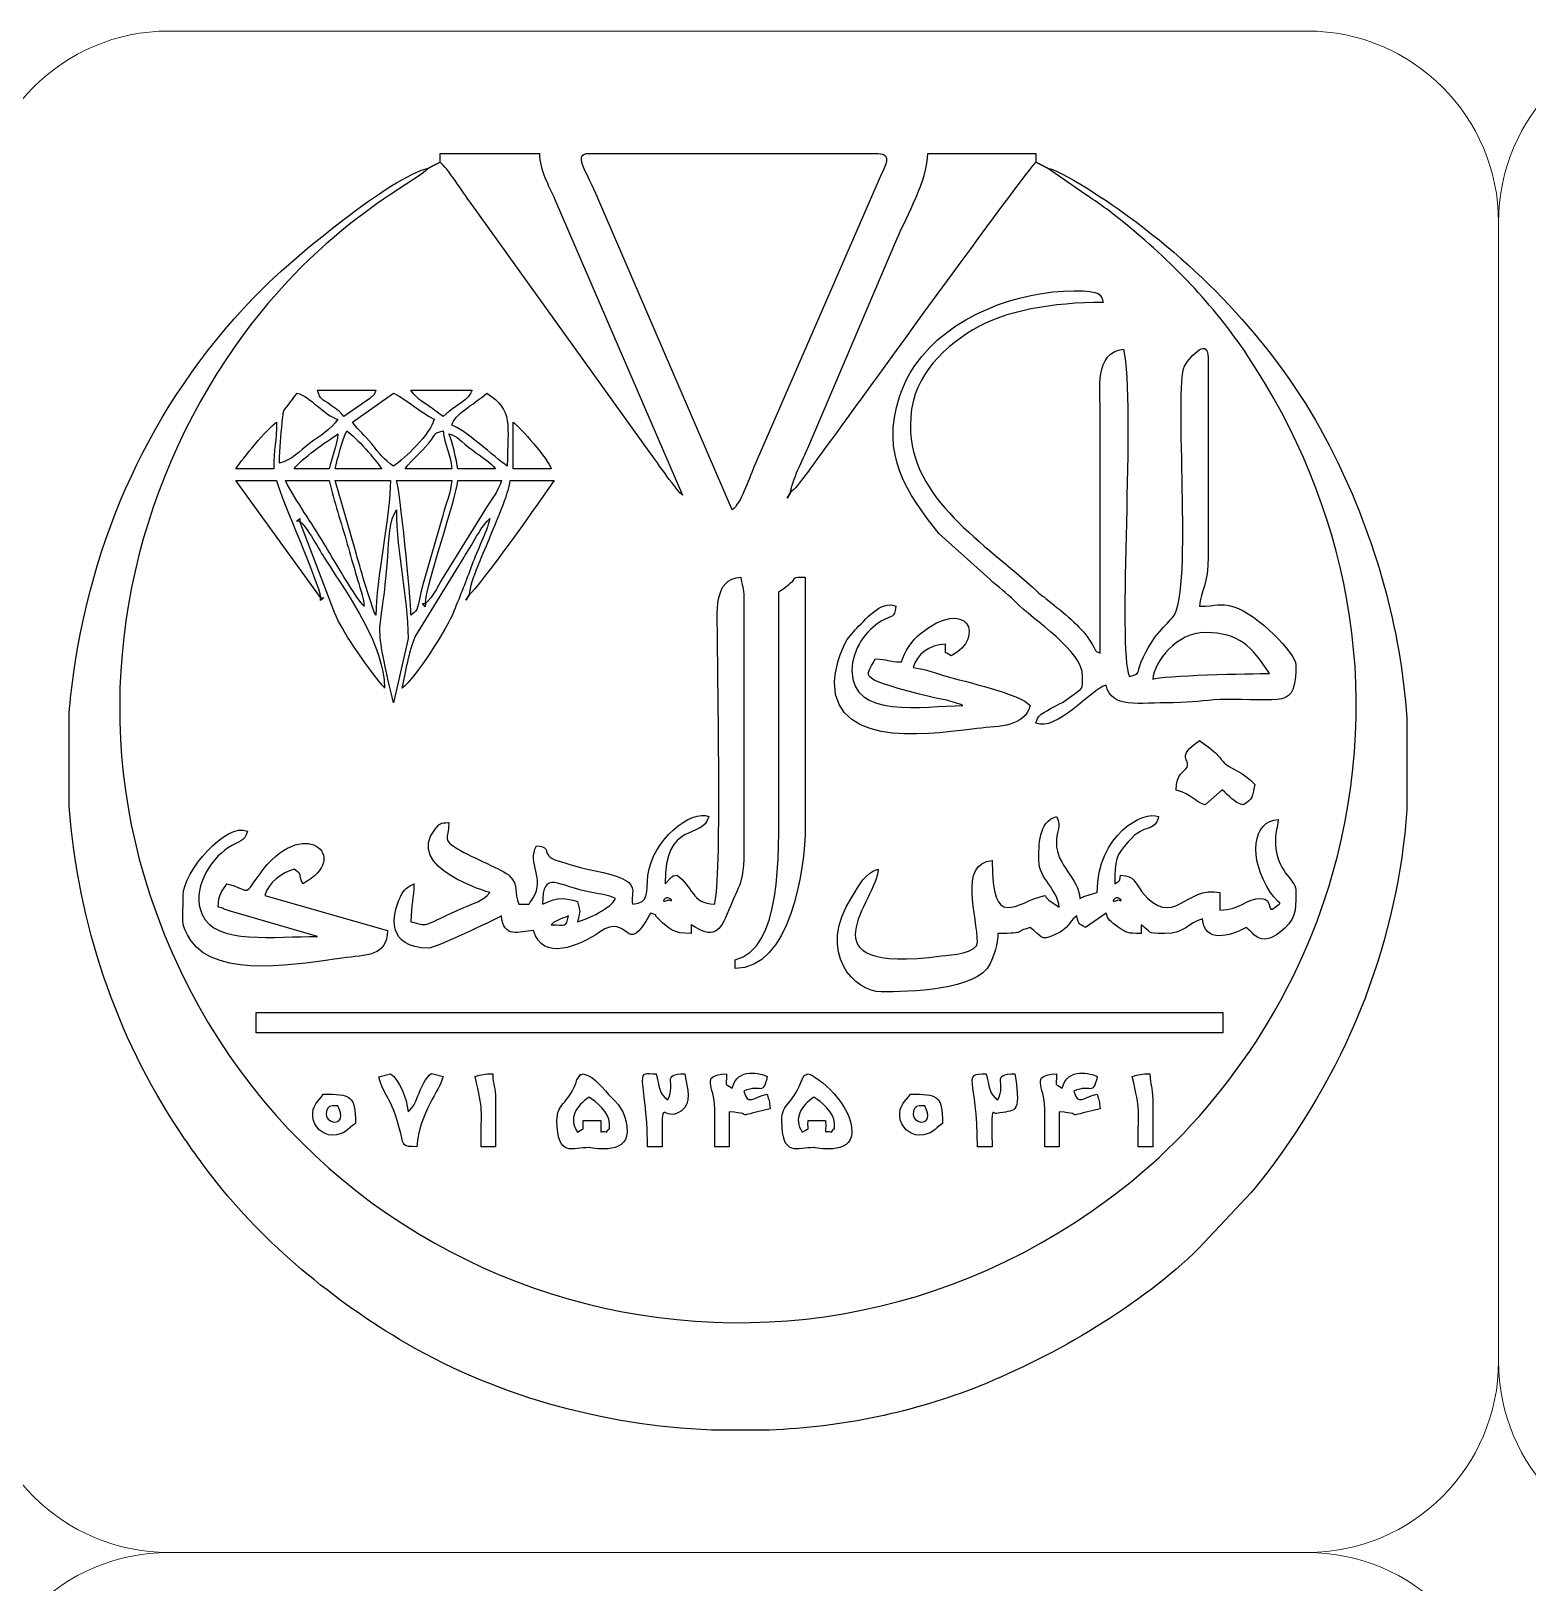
# Model space of a CAD drawing. Header units: millimetres. Extents: x -591 to 604, y 170 to 320.
# Drawn here: x -140.9 to -91.9, y 269.1 to 319.9 of the extents above; entities that cross this region are included whole.
import ezdxf

# ---------------------------------------------------------------- set-up
doc = ezdxf.new("R2010")
doc.units = ezdxf.units.MM
doc.header["$MEASUREMENT"] = 0
doc.layers.add('Layer 1', color=7, linetype='Continuous')

msp = doc.modelspace()

# ---------------------------------------------------------------- linework, layer by layer
at = {"layer": 'Layer 1', "color": 250, "lineweight": 18}
for points in [[(-136.3708, 319.8725), (-136.3708, 319.8725), (-99.0834, 319.8725), (-99.0834, 319.8725), (-95.6375, 319.8725), (-92.8271, 317.0621), (-92.8271, 313.6162), (-92.8271, 313.6162), (-92.8271, 276.3288), (-92.8271, 276.3288), (-92.8271, 272.8829), (-95.6375, 270.0725), (-99.0834, 270.0725), (-99.0834, 270.0725), (-136.3708, 270.0725), (-136.3708, 270.0725), (-139.8167, 270.0725), (-142.6271, 272.8829), (-142.6271, 276.3288), (-142.6271, 276.3288), (-142.6271, 313.6162), (-142.6271, 313.6162), (-142.6271, 317.0621), (-139.8167, 319.8725), (-136.3708, 319.8725)], [(-86.5708, 319.8725), (-86.5708, 319.8725), (-49.2834, 319.8725), (-49.2834, 319.8725), (-45.8375, 319.8725), (-43.0271, 317.0621), (-43.0271, 313.6162), (-43.0271, 313.6162), (-43.0271, 276.3288), (-43.0271, 276.3288), (-43.0271, 272.8829), (-45.8375, 270.0725), (-49.2834, 270.0725), (-49.2834, 270.0725), (-86.5708, 270.0725), (-86.5708, 270.0725), (-90.0167, 270.0725), (-92.8271, 272.8829), (-92.8271, 276.3288), (-92.8271, 276.3288), (-92.8271, 313.6162), (-92.8271, 313.6162), (-92.8271, 317.0621), (-90.0167, 319.8725), (-86.5708, 319.8725)], [(-136.3708, 270.0725), (-136.3708, 270.0725), (-99.0834, 270.0725), (-99.0834, 270.0725), (-95.6375, 270.0725), (-92.8271, 267.2621), (-92.8271, 263.8162), (-92.8271, 263.8162), (-92.8271, 226.5288), (-92.8271, 226.5288), (-92.8271, 223.0829), (-95.6375, 220.2725), (-99.0834, 220.2725), (-99.0834, 220.2725), (-136.3708, 220.2725), (-136.3708, 220.2725), (-139.8167, 220.2725), (-142.6271, 223.0829), (-142.6271, 226.5288), (-142.6271, 226.5288), (-142.6271, 263.8162), (-142.6271, 263.8162), (-142.6271, 267.2621), (-139.8167, 270.0725), (-136.3708, 270.0725)], [(-86.5708, 270.0725), (-86.5708, 270.0725), (-49.2834, 270.0725), (-49.2834, 270.0725), (-45.8375, 270.0725), (-43.0271, 267.2621), (-43.0271, 263.8162), (-43.0271, 263.8162), (-43.0271, 226.5288), (-43.0271, 226.5288), (-43.0271, 223.0829), (-45.8375, 220.2725), (-49.2834, 220.2725), (-49.2834, 220.2725), (-86.5708, 220.2725), (-86.5708, 220.2725), (-90.0167, 220.2725), (-92.8271, 223.0829), (-92.8271, 226.5288), (-92.8271, 226.5288), (-92.8271, 263.8162), (-92.8271, 263.8162), (-92.8271, 267.2621), (-90.0167, 270.0725), (-86.5708, 270.0725)]]:
    msp.add_open_spline(points, degree=3, knots=[0, 0, 0, 0, 0.125, 0.125, 0.125, 0.25, 0.25, 0.25, 0.375, 0.375, 0.375, 0.5, 0.5, 0.5, 0.625, 0.625, 0.625, 0.75, 0.75, 0.75, 0.875, 0.875, 0.875, 1, 1, 1, 1], dxfattribs=at)
at = {"layer": 'Layer 1', "color": 240}
for points, knots in [([(-127.6717, 315.4831), (-127.6717, 315.4831), (-127.8629, 315.3875), (-127.8629, 315.3875), (-127.8629, 315.3875), (-127.6717, 315.4831), (-127.6717, 315.4831)], [0, 0, 0, 0, 0.5, 0.5, 0.5, 1, 1, 1, 1]), ([(-127.4804, 315.5787), (-127.4804, 315.5787), (-127.6717, 315.4831), (-127.6717, 315.4831), (-127.6717, 315.4831), (-127.4804, 315.5787), (-127.4804, 315.5787)], [0, 0, 0, 0, 0.5, 0.5, 0.5, 1, 1, 1, 1]), ([(-127.4804, 315.5787), (-127.2498, 315.4096), (-126.7298, 314.5777), (-126.4973, 314.267), (-126.4973, 314.267), (-120.5768, 306.0356), (-120.5768, 306.0356), (-120.4064, 305.7854), (-119.7075, 304.7977), (-119.5439, 304.678), (-119.5439, 304.678), (-123.7247, 314.3622), (-123.7247, 314.3622), (-123.9188, 314.8163), (-124.2294, 315.3037), (-124.2294, 315.8656), (-124.2294, 315.8656), (-127.4804, 315.8656), (-127.4804, 315.8656), (-127.4804, 315.8656), (-127.4804, 315.5787), (-127.4804, 315.5787)], [0, 0, 0, 0, 0.1428571, 0.1428571, 0.1428571, 0.2857143, 0.2857143, 0.2857143, 0.4285714, 0.4285714, 0.4285714, 0.5714286, 0.5714286, 0.5714286, 0.7142857, 0.7142857, 0.7142857, 0.8571429, 0.8571429, 0.8571429, 1, 1, 1, 1]), ([(-117.9184, 304.1999), (-117.6313, 304.4104), (-117.3843, 305.1724), (-117.2081, 305.5932), (-117.2081, 305.5932), (-113.0333, 315.1944), (-113.0333, 315.1944), (-112.9437, 315.3854), (-112.6409, 315.8656), (-113.1375, 315.8656), (-113.1375, 315.8656), (-122.6037, 315.8656), (-122.6037, 315.8656), (-123.1265, 315.8656), (-122.7204, 315.3359), (-122.3862, 314.5534), (-122.3862, 314.5534), (-117.9184, 304.1999), (-117.9184, 304.1999)], [0, 0, 0, 0, 0.1666667, 0.1666667, 0.1666667, 0.3333333, 0.3333333, 0.3333333, 0.5, 0.5, 0.5, 0.6666667, 0.6666667, 0.6666667, 0.8333333, 0.8333333, 0.8333333, 1, 1, 1, 1]), ([(-116.006, 304.7736), (-115.7844, 304.922), (-115.2098, 305.7717), (-114.995, 306.0575), (-114.2963, 306.9873), (-108.2695, 315.3622), (-107.9739, 315.5787), (-107.9739, 315.5787), (-107.9739, 315.8656), (-107.9739, 315.8656), (-107.9739, 315.8656), (-111.5119, 315.8656), (-111.5119, 315.8656), (-111.5119, 315.0549), (-112.2009, 313.802), (-112.531, 313.06), (-112.531, 313.06), (-115.4459, 306.2215), (-115.4459, 306.2215), (-115.5788, 305.8995), (-115.976, 305.1346), (-116.006, 304.7736)], [0, 0, 0, 0, 0.1428571, 0.1428571, 0.1428571, 0.2857143, 0.2857143, 0.2857143, 0.4285714, 0.4285714, 0.4285714, 0.5714286, 0.5714286, 0.5714286, 0.7142857, 0.7142857, 0.7142857, 0.8571429, 0.8571429, 0.8571429, 1, 1, 1, 1]), ([(-107.7826, 315.4831), (-107.7826, 315.4831), (-107.9739, 315.5787), (-107.9739, 315.5787), (-107.9739, 315.5787), (-107.7826, 315.4831), (-107.7826, 315.4831)], [0, 0, 0, 0, 0.5, 0.5, 0.5, 1, 1, 1, 1]), ([(-107.5914, 315.3875), (-107.5914, 315.3875), (-107.7826, 315.4831), (-107.7826, 315.4831), (-107.7826, 315.4831), (-107.5914, 315.3875), (-107.5914, 315.3875)], [0, 0, 0, 0, 0.5, 0.5, 0.5, 1, 1, 1, 1]), ([(-107.5914, 315.3875), (-107.5914, 315.3875), (-106.3483, 314.527), (-106.3483, 314.527), (-105.8948, 314.2247), (-105.5726, 313.9902), (-105.1355, 313.6364), (-103.5436, 312.3483), (-102.1657, 310.9385), (-101.0313, 309.2301), (-97.8321, 304.4115), (-96.5158, 298.4305), (-98.2599, 292.2866), (-99.4536, 288.0813), (-102.0396, 284.438), (-105.05, 282.0562), (-116.4312, 273.0512), (-133.0424, 278.2985), (-137.1731, 292.2121), (-138.944, 298.177), (-137.6536, 304.354), (-134.4992, 309.1151), (-131.615, 313.4681), (-128.1682, 314.9707), (-127.8629, 315.3875), (-129.1107, 315.0968), (-132.2737, 312.4586), (-133.2892, 311.4432), (-136.7412, 307.9916), (-138.7731, 303.7153), (-139.4759, 298.8881), (-139.5414, 298.4392), (-139.5904, 297.9872), (-139.6241, 297.5331), (-139.6241, 297.5331), (-139.6241, 294.4858), (-139.6241, 294.4858), (-139.3492, 290.6946), (-138.0712, 286.9401), (-136.029, 283.8897), (-135.6884, 283.381), (-135.4405, 283.0306), (-135.0763, 282.5477), (-133.4164, 280.3463), (-131.1688, 278.46), (-128.8139, 277.0489), (-125.7971, 275.2412), (-122.2101, 274.2299), (-118.5913, 274.0793), (-118.5913, 274.0793), (-116.6984, 274.0793), (-116.6984, 274.0793), (-114.3227, 274.1787), (-111.9737, 274.6554), (-109.8043, 275.5271), (-107.3533, 276.5121), (-104.5097, 278.181), (-102.6412, 280.0297), (-102.6412, 280.0297), (-100.9262, 281.8528), (-100.9262, 281.8528), (-100.7473, 282.0643), (-100.5729, 282.2916), (-100.419, 282.4928), (-97.6563, 286.1041), (-96.1255, 290.1925), (-95.8301, 294.3787), (-95.8301, 294.3787), (-95.8301, 297.3939), (-95.8301, 297.3939), (-96.0348, 300.3065), (-96.8311, 303.2224), (-98.2206, 306.0167), (-99.7373, 309.0669), (-102.0182, 311.6047), (-104.6818, 313.6118), (-105.2478, 314.0384), (-106.937, 315.2351), (-107.5914, 315.3875)], [0, 0, 0, 0, 0.0384615, 0.0384615, 0.0384615, 0.0769231, 0.0769231, 0.0769231, 0.1153846, 0.1153846, 0.1153846, 0.1538462, 0.1538462, 0.1538462, 0.1923077, 0.1923077, 0.1923077, 0.2307692, 0.2307692, 0.2307692, 0.2692308, 0.2692308, 0.2692308, 0.3076923, 0.3076923, 0.3076923, 0.3461538, 0.3461538, 0.3461538, 0.3846154, 0.3846154, 0.3846154, 0.4230769, 0.4230769, 0.4230769, 0.4615385, 0.4615385, 0.4615385, 0.5, 0.5, 0.5, 0.5384615, 0.5384615, 0.5384615, 0.5769231, 0.5769231, 0.5769231, 0.6153846, 0.6153846, 0.6153846, 0.6538462, 0.6538462, 0.6538462, 0.6923077, 0.6923077, 0.6923077, 0.7307692, 0.7307692, 0.7307692, 0.7692308, 0.7692308, 0.7692308, 0.8076923, 0.8076923, 0.8076923, 0.8461538, 0.8461538, 0.8461538, 0.8846154, 0.8846154, 0.8846154, 0.9230769, 0.9230769, 0.9230769, 0.9615385, 0.9615385, 0.9615385, 1, 1, 1, 1]), ([(-106.444, 298.7495), (-106.444, 298.286), (-106.459, 298.3803), (-106.7233, 298.1682), (-107.1597, 297.8179), (-107.266, 297.8425), (-107.6166, 297.6272), (-107.8299, 297.4963), (-107.9037, 297.4824), (-107.9739, 297.2195), (-107.3164, 296.9155), (-106.1483, 298.3373), (-105.6791, 298.4626), (-105.4972, 297.6823), (-104.6518, 297.8929), (-103.4795, 297.8886), (-102.8164, 297.8862), (-102.4869, 297.9716), (-101.9529, 297.9877), (-99.8672, 298.0501), (-99.4636, 297.6229), (-99.4636, 299.1319), (-99.4636, 299.489), (-100.7272, 300.8026), (-101.4961, 301.0268), (-101.9825, 301.1686), (-102.0479, 301.0443), (-102.6192, 301.0443), (-102.5758, 301.5662), (-102.3323, 301.7736), (-102.3323, 302.67), (-102.3323, 302.67), (-102.3323, 309.1721), (-102.3323, 309.1721), (-102.3323, 309.9439), (-103.0365, 309.0628), (-103.1136, 308.9017), (-103.4531, 308.1923), (-102.837, 301.5926), (-103.4589, 300.7368), (-103.6944, 300.4128), (-104.1279, 300.1596), (-104.5261, 299.222), (-104.698, 298.8171), (-104.5162, 298.8558), (-104.914, 298.7495), (-105.3256, 299.6073), (-104.6998, 307.7185), (-105.1053, 309.4589), (-106.0651, 309.3791), (-105.8706, 308.0296), (-105.8703, 307.5466), (-105.8703, 307.5466), (-105.8703, 299.5144), (-105.8703, 299.5144), (-106.0752, 299.5971), (-105.9582, 299.5253), (-106.2158, 299.9339), (-106.5065, 300.3949), (-107.1052, 300.8529), (-107.5254, 301.206), (-107.7189, 301.3687), (-107.7572, 301.3644), (-107.9508, 301.5456), (-109.6544, 303.1403), (-112.0856, 304.521), (-112.0856, 306.9728), (-112.0856, 308.4435), (-111.1574, 309.4092), (-110.0389, 310.0897), (-108.9992, 310.7222), (-107.4236, 310.989), (-105.7746, 310.989), (-105.8432, 311.2456), (-105.8245, 311.3715), (-106.7308, 311.3715), (-108.5289, 311.3715), (-110.8113, 310.5647), (-111.9349, 308.9259), (-112.1655, 308.5895), (-112.2964, 308.3163), (-112.437, 307.8981), (-113.0705, 306.0133), (-112.2116, 304.7585), (-111.145, 303.4192), (-111.145, 303.4192), (-109.4798, 301.929), (-109.4798, 301.929), (-109.1734, 301.6369), (-108.9707, 301.5192), (-108.6678, 301.2111), (-108.0292, 300.562), (-106.444, 299.5869), (-106.444, 298.7495)], [0, 0, 0, 0, 0.0322581, 0.0322581, 0.0322581, 0.0645161, 0.0645161, 0.0645161, 0.0967742, 0.0967742, 0.0967742, 0.1290323, 0.1290323, 0.1290323, 0.1612903, 0.1612903, 0.1612903, 0.1935484, 0.1935484, 0.1935484, 0.2258065, 0.2258065, 0.2258065, 0.2580645, 0.2580645, 0.2580645, 0.2903226, 0.2903226, 0.2903226, 0.3225806, 0.3225806, 0.3225806, 0.3548387, 0.3548387, 0.3548387, 0.3870968, 0.3870968, 0.3870968, 0.4193548, 0.4193548, 0.4193548, 0.4516129, 0.4516129, 0.4516129, 0.483871, 0.483871, 0.483871, 0.516129, 0.516129, 0.516129, 0.5483871, 0.5483871, 0.5483871, 0.5806452, 0.5806452, 0.5806452, 0.6129032, 0.6129032, 0.6129032, 0.6451613, 0.6451613, 0.6451613, 0.6774194, 0.6774194, 0.6774194, 0.7096774, 0.7096774, 0.7096774, 0.7419355, 0.7419355, 0.7419355, 0.7741935, 0.7741935, 0.7741935, 0.8064516, 0.8064516, 0.8064516, 0.8387097, 0.8387097, 0.8387097, 0.8709677, 0.8709677, 0.8709677, 0.9032258, 0.9032258, 0.9032258, 0.9354839, 0.9354839, 0.9354839, 0.9677419, 0.9677419, 0.9677419, 1, 1, 1, 1]), ([(-132.7395, 305.7298), (-132.3325, 305.8246), (-132.0958, 306.1187), (-131.7563, 306.3721), (-131.4167, 306.6254), (-131.0435, 306.8409), (-130.8271, 307.1641), (-131.2867, 307.2869), (-131.7063, 307.902), (-132.1657, 308.0246), (-132.6212, 307.3447), (-132.597, 307.6277), (-132.6476, 307.0723), (-132.6917, 306.5869), (-132.7395, 306.2771), (-132.7395, 305.7298)], [0, 0, 0, 0, 0.2, 0.2, 0.2, 0.4, 0.4, 0.4, 0.6, 0.6, 0.6, 0.8, 0.8, 0.8, 1, 1, 1, 1]), ([(-130.6358, 307.2597), (-130.6358, 307.2597), (-129.786, 307.8442), (-129.786, 307.8442), (-129.6427, 307.9789), (-129.6625, 307.9037), (-129.584, 308.1203), (-129.584, 308.1203), (-131.4964, 308.1203), (-131.4964, 308.1203), (-131.4116, 307.8024), (-131.3366, 307.8212), (-131.1017, 307.6546), (-130.9223, 307.5275), (-130.7596, 307.4285), (-130.6358, 307.2597)], [0, 0, 0, 0, 0.2, 0.2, 0.2, 0.4, 0.4, 0.4, 0.6, 0.6, 0.6, 0.8, 0.8, 0.8, 1, 1, 1, 1]), ([(-130.3489, 307.0685), (-130.1548, 306.7785), (-129.9525, 306.6596), (-129.72, 306.3588), (-129.4813, 306.0499), (-129.313, 305.8368), (-129.0103, 305.6342), (-128.6295, 305.8891), (-127.799, 306.6875), (-127.6717, 307.1641), (-128.1901, 307.4384), (-128.4919, 307.7505), (-129.0103, 308.0246), (-129.0103, 308.0246), (-130.3489, 307.0685), (-130.3489, 307.0685)], [0, 0, 0, 0, 0.2, 0.2, 0.2, 0.4, 0.4, 0.4, 0.6, 0.6, 0.6, 0.8, 0.8, 0.8, 1, 1, 1, 1]), ([(-127.3848, 307.2597), (-127.3848, 307.2597), (-127.2821, 307.3482), (-127.2821, 307.3482), (-127.2672, 307.3606), (-127.1986, 307.4186), (-127.178, 307.4355), (-126.9218, 307.6437), (-126.5473, 307.7922), (-126.4286, 308.1203), (-126.4286, 308.1203), (-128.4366, 308.1203), (-128.4366, 308.1203), (-128.2847, 307.8935), (-128.1822, 307.8195), (-127.9406, 307.6602), (-127.7092, 307.5077), (-127.5837, 307.3928), (-127.3848, 307.2597)], [0, 0, 0, 0, 0.1666667, 0.1666667, 0.1666667, 0.3333333, 0.3333333, 0.3333333, 0.5, 0.5, 0.5, 0.6666667, 0.6666667, 0.6666667, 0.8333333, 0.8333333, 0.8333333, 1, 1, 1, 1]), ([(-127.0979, 306.9728), (-126.7256, 306.8734), (-125.6832, 305.9035), (-125.2812, 305.6342), (-125.2812, 307.0135), (-125.0653, 307.432), (-125.9505, 308.0246), (-126.4429, 307.5967), (-127, 307.3394), (-127.0979, 306.9728)], [0, 0, 0, 0, 0.3333333, 0.3333333, 0.3333333, 0.6666667, 0.6666667, 0.6666667, 1, 1, 1, 1]), ([(-134.1737, 305.5386), (-134.1737, 305.5386), (-132.9307, 305.5386), (-132.9307, 305.5386), (-132.9307, 306.2073), (-132.8351, 306.4528), (-132.8351, 307.0685), (-133.1547, 306.8546), (-133.9434, 305.8827), (-134.1737, 305.5386)], [0, 0, 0, 0, 0.3333333, 0.3333333, 0.3333333, 0.6666667, 0.6666667, 0.6666667, 1, 1, 1, 1]), ([(-125.0899, 305.5386), (-125.0899, 305.5386), (-123.8469, 305.5386), (-123.8469, 305.5386), (-123.932, 305.8573), (-124.8681, 306.906), (-125.0899, 307.0685), (-125.0899, 307.0685), (-125.0899, 305.5386), (-125.0899, 305.5386)], [0, 0, 0, 0, 0.3333333, 0.3333333, 0.3333333, 0.6666667, 0.6666667, 0.6666667, 1, 1, 1, 1]), ([(-132.2614, 305.5386), (-132.2614, 305.5386), (-131.114, 305.5386), (-131.114, 305.5386), (-131.0298, 305.8995), (-130.8562, 306.3367), (-130.8271, 306.686), (-131.1859, 306.4458), (-132.0407, 305.8679), (-132.2614, 305.5386)], [0, 0, 0, 0, 0.3333333, 0.3333333, 0.3333333, 0.6666667, 0.6666667, 0.6666667, 1, 1, 1, 1]), ([(-130.9227, 305.5386), (-130.9227, 305.5386), (-129.3928, 305.5386), (-129.3928, 305.5386), (-129.6173, 305.8737), (-130.2044, 306.5568), (-130.5402, 306.7816), (-130.6685, 306.5145), (-130.847, 305.8634), (-130.9227, 305.5386)], [0, 0, 0, 0, 0.3333333, 0.3333333, 0.3333333, 0.6666667, 0.6666667, 0.6666667, 1, 1, 1, 1]), ([(-128.6278, 305.5386), (-128.6278, 305.5386), (-127.0979, 305.5386), (-127.0979, 305.5386), (-127.1393, 306.0354), (-127.347, 306.3277), (-127.3848, 306.7816), (-127.7148, 306.6935), (-127.5526, 306.7722), (-127.8494, 306.3857), (-128.095, 306.066), (-128.3993, 305.8798), (-128.6278, 305.5386)], [0, 0, 0, 0, 0.25, 0.25, 0.25, 0.5, 0.5, 0.5, 0.75, 0.75, 0.75, 1, 1, 1, 1]), ([(-126.9066, 305.5386), (-126.9066, 305.5386), (-125.6637, 305.5386), (-125.6637, 305.5386), (-125.8112, 305.7402), (-126.1666, 305.9614), (-126.4021, 306.1388), (-126.8479, 306.4747), (-126.8849, 306.6037), (-127.1935, 306.686), (-127.1033, 306.4979), (-126.9286, 305.8025), (-126.9066, 305.5386)], [0, 0, 0, 0, 0.25, 0.25, 0.25, 0.5, 0.5, 0.5, 0.75, 0.75, 0.75, 1, 1, 1, 1]), ([(-131.4008, 301.3313), (-131.4416, 301.8214), (-132.6909, 304.5372), (-132.8351, 305.156), (-132.8351, 305.156), (-134.1737, 305.156), (-134.1737, 305.156), (-134.1737, 305.156), (-131.4008, 301.3313), (-131.4008, 301.3313)], [0, 0, 0, 0, 0.3333333, 0.3333333, 0.3333333, 0.6666667, 0.6666667, 0.6666667, 1, 1, 1, 1]), ([(-129.9665, 301.0443), (-129.9918, 301.348), (-130.1272, 301.713), (-130.2201, 302.0338), (-130.3284, 302.4078), (-130.4316, 302.7603), (-130.5194, 303.0731), (-130.7175, 303.7783), (-130.9559, 304.4774), (-131.114, 305.156), (-131.114, 305.156), (-132.5482, 305.156), (-132.5482, 305.156), (-132.1618, 304.4256), (-131.7065, 303.8096), (-131.2743, 303.0833), (-131.069, 302.7382), (-130.1643, 301.1892), (-129.9665, 301.0443)], [0, 0, 0, 0, 0.1666667, 0.1666667, 0.1666667, 0.3333333, 0.3333333, 0.3333333, 0.5, 0.5, 0.5, 0.6666667, 0.6666667, 0.6666667, 0.8333333, 0.8333333, 0.8333333, 1, 1, 1, 1]), ([(-129.584, 300.7576), (-129.584, 301.8683), (-129.106, 304.0569), (-129.106, 305.156), (-129.106, 305.156), (-130.9227, 305.156), (-130.9227, 305.156), (-130.9227, 305.156), (-130.2741, 302.9361), (-130.2741, 302.9361), (-130.159, 302.5262), (-130.0705, 302.2169), (-129.9553, 301.8206), (-129.9553, 301.8206), (-129.6538, 300.8789), (-129.6538, 300.8789), (-129.6456, 300.8624), (-129.626, 300.831), (-129.6192, 300.818), (-129.6123, 300.8049), (-129.5974, 300.7766), (-129.584, 300.7576)], [0, 0, 0, 0, 0.1428571, 0.1428571, 0.1428571, 0.2857143, 0.2857143, 0.2857143, 0.4285714, 0.4285714, 0.4285714, 0.5714286, 0.5714286, 0.5714286, 0.7142857, 0.7142857, 0.7142857, 0.8571429, 0.8571429, 0.8571429, 1, 1, 1, 1]), ([(-128.4366, 300.7576), (-128.1383, 300.976), (-128.2853, 300.8874), (-128.0334, 301.7886), (-128.0334, 301.7886), (-127.3961, 304.0198), (-127.3961, 304.0198), (-127.3015, 304.3439), (-127.1252, 304.829), (-127.0979, 305.156), (-127.0979, 305.156), (-128.9147, 305.156), (-128.9147, 305.156), (-128.7966, 304.91), (-128.4366, 301.313), (-128.4366, 300.7576)], [0, 0, 0, 0, 0.2, 0.2, 0.2, 0.4, 0.4, 0.4, 0.6, 0.6, 0.6, 0.8, 0.8, 0.8, 1, 1, 1, 1]), ([(-127.9585, 301.1399), (-127.7241, 301.3117), (-127.4915, 301.8235), (-127.3077, 302.1148), (-127.3077, 302.1148), (-126.0647, 304.1228), (-126.0647, 304.1228), (-125.881, 304.4145), (-125.5601, 304.8278), (-125.4724, 305.156), (-125.4724, 305.156), (-126.9066, 305.156), (-126.9066, 305.156), (-126.9592, 304.524), (-127.9447, 301.7594), (-127.9585, 301.1399)], [0, 0, 0, 0, 0.2, 0.2, 0.2, 0.4, 0.4, 0.4, 0.6, 0.6, 0.6, 0.8, 0.8, 0.8, 1, 1, 1, 1]), ([(-126.5242, 301.4269), (-126.2545, 301.6074), (-124.0776, 304.6687), (-123.7511, 305.156), (-123.7511, 305.156), (-125.1855, 305.156), (-125.1855, 305.156), (-125.218, 304.7663), (-125.6975, 303.685), (-125.8411, 303.3256), (-126.0223, 302.8723), (-126.4856, 301.8902), (-126.5242, 301.4269)], [0, 0, 0, 0, 0.25, 0.25, 0.25, 0.5, 0.5, 0.5, 0.75, 0.75, 0.75, 1, 1, 1, 1]), ([(-116.006, 304.7736), (-116.006, 304.7736), (-116.116, 304.5872), (-116.116, 304.5872), (-116.116, 304.5872), (-116.006, 304.7736), (-116.006, 304.7736)], [0, 0, 0, 0, 0.5, 0.5, 0.5, 1, 1, 1, 1]), ([(-132.0701, 303.8174), (-132.0701, 303.8174), (-132.0701, 303.913), (-132.0701, 303.913), (-132.0701, 303.913), (-132.1817, 303.8333), (-132.1817, 303.8333), (-132.1817, 303.8333), (-132.0701, 303.8174), (-132.0701, 303.8174)], [0, 0, 0, 0, 0.3333333, 0.3333333, 0.3333333, 0.6666667, 0.6666667, 0.6666667, 1, 1, 1, 1]), ([(-132.0701, 303.8174), (-132.0701, 303.8174), (-130.9376, 300.8383), (-130.9376, 300.8383), (-130.6966, 300.2315), (-129.9944, 299.2434), (-129.5585, 298.6793), (-129.4646, 298.5581), (-129.3818, 298.4644), (-129.2972, 298.367), (-129.3289, 299.7936), (-130.4262, 301.3132), (-131.2283, 302.5556), (-131.428, 302.8649), (-131.8408, 303.6493), (-132.0701, 303.8174)], [0, 0, 0, 0, 0.2, 0.2, 0.2, 0.4, 0.4, 0.4, 0.6, 0.6, 0.6, 0.8, 0.8, 0.8, 1, 1, 1, 1]), ([(-129.0103, 297.8889), (-129.0103, 297.8889), (-128.5322, 299.9925), (-128.5322, 299.9925), (-128.5322, 301.4315), (-128.9147, 302.7305), (-128.9147, 304.1999), (-129.1396, 303.8761), (-129.1605, 303.2323), (-129.1982, 302.6666), (-129.3913, 299.7816), (-129.7384, 301.0142), (-129.0103, 297.8889)], [0, 0, 0, 0, 0.25, 0.25, 0.25, 0.5, 0.5, 0.5, 0.75, 0.75, 0.75, 1, 1, 1, 1]), ([(-128.7234, 298.367), (-128.292, 298.6832), (-127.251, 300.3167), (-127.0293, 300.8802), (-126.8177, 301.4177), (-126.6249, 301.8804), (-126.4397, 302.3942), (-126.2686, 302.8696), (-125.9616, 303.4549), (-125.8549, 303.913), (-126.0847, 303.7446), (-126.4965, 302.961), (-126.6967, 302.6513), (-126.6967, 302.6513), (-128.2955, 300.0426), (-128.2955, 300.0426), (-128.4927, 299.627), (-128.6118, 298.8466), (-128.7234, 298.367)], [0, 0, 0, 0, 0.1666667, 0.1666667, 0.1666667, 0.3333333, 0.3333333, 0.3333333, 0.5, 0.5, 0.5, 0.6666667, 0.6666667, 0.6666667, 0.8333333, 0.8333333, 0.8333333, 1, 1, 1, 1]), ([(-118.4921, 291.2911), (-119.2585, 291.3081), (-119.2033, 291.8912), (-119.7351, 292.2473), (-119.9092, 292.2007), (-119.832, 292.2274), (-119.9297, 292.1549), (-119.9297, 292.1549), (-120.1176, 291.9605), (-120.1176, 291.9605), (-120.1176, 294.0652), (-118.8905, 293.3842), (-118.6833, 294.1597), (-119.2468, 294.4202), (-120.5392, 293.3889), (-120.6781, 292.2339), (-120.7463, 291.6663), (-120.6158, 291.3371), (-121.1694, 291.2911), (-121.3322, 291.6852), (-120.6696, 292.061), (-122.4528, 292.3982), (-122.9238, 292.4871), (-123.0852, 292.5497), (-123.5114, 292.6783), (-123.5165, 292.6798), (-123.7185, 292.7421), (-123.7291, 292.7475), (-124.2224, 292.9959), (-123.7655, 293.1423), (-124.3248, 293.2035), (-124.6524, 292.6205), (-124.0178, 292.1368), (-124.4396, 291.5039), (-124.6204, 291.2326), (-124.4874, 291.3002), (-124.8986, 291.2911), (-125.0866, 291.6829), (-124.8787, 291.895), (-125.2086, 292.2241), (-125.395, 292.4101), (-126.4138, 292.8026), (-126.9083, 293.1086), (-127.433, 293.4335), (-127.2069, 293.3706), (-127.1935, 293.9685), (-127.5173, 293.9415), (-127.468, 293.9611), (-127.6438, 293.7493), (-128.6817, 292.4975), (-125.8817, 291.6757), (-125.8549, 291.6736), (-126.0641, 291.3879), (-126.351, 291.352), (-126.9041, 291.0971), (-128.1453, 290.5253), (-127.8495, 290.5806), (-128.4366, 290.7174), (-128.4366, 291.2979), (-128.3409, 291.4835), (-128.3409, 291.9605), (-128.5707, 291.8389), (-128.6496, 291.8046), (-128.7801, 291.5387), (-129.0751, 290.9373), (-129.2392, 289.8567), (-127.8629, 289.8567), (-127.6252, 289.8567), (-125.7749, 290.7485), (-125.4724, 290.9085), (-125.4106, 290.1655), (-124.8974, 290.3908), (-124.4206, 290.4304), (-124.1449, 289.398), (-122.9064, 289.9298), (-122.2604, 290.379), (-121.2476, 291.0832), (-121.4272, 289.4329), (-120.5957, 291.0041), (-120.2272, 290.8708), (-120.5737, 291.022), (-120.3223, 290.7994), (-119.9513, 290.4709), (-119.8679, 290.3348), (-119.257, 290.3348), (-119.257, 290.3348), (-119.257, 290.6216), (-119.257, 290.6216), (-118.5367, 290.1391), (-118.3286, 290.3447), (-118.0264, 291.1121), (-117.7653, 291.7752), (-117.5359, 291.9724), (-117.5359, 292.9166), (-117.5359, 292.9166), (-117.5359, 301.3313), (-117.5359, 301.3313), (-117.5359, 301.661), (-117.6066, 301.7015), (-117.6315, 302.0006), (-118.5597, 301.9234), (-118.3966, 300.8883), (-118.3965, 299.8969), (-118.3963, 298.0505), (-118.2571, 292.2997), (-118.4921, 291.2911)], [0, 0, 0, 0, 0.0285714, 0.0285714, 0.0285714, 0.0571429, 0.0571429, 0.0571429, 0.0857143, 0.0857143, 0.0857143, 0.1142857, 0.1142857, 0.1142857, 0.1428571, 0.1428571, 0.1428571, 0.1714286, 0.1714286, 0.1714286, 0.2, 0.2, 0.2, 0.2285714, 0.2285714, 0.2285714, 0.2571429, 0.2571429, 0.2571429, 0.2857143, 0.2857143, 0.2857143, 0.3142857, 0.3142857, 0.3142857, 0.3428571, 0.3428571, 0.3428571, 0.3714286, 0.3714286, 0.3714286, 0.4, 0.4, 0.4, 0.4285714, 0.4285714, 0.4285714, 0.4571429, 0.4571429, 0.4571429, 0.4857143, 0.4857143, 0.4857143, 0.5142857, 0.5142857, 0.5142857, 0.5428571, 0.5428571, 0.5428571, 0.5714286, 0.5714286, 0.5714286, 0.6, 0.6, 0.6, 0.6285714, 0.6285714, 0.6285714, 0.6571429, 0.6571429, 0.6571429, 0.6857143, 0.6857143, 0.6857143, 0.7142857, 0.7142857, 0.7142857, 0.7428571, 0.7428571, 0.7428571, 0.7714286, 0.7714286, 0.7714286, 0.8, 0.8, 0.8, 0.8285714, 0.8285714, 0.8285714, 0.8571429, 0.8571429, 0.8571429, 0.8857143, 0.8857143, 0.8857143, 0.9142857, 0.9142857, 0.9142857, 0.9428571, 0.9428571, 0.9428571, 0.9714286, 0.9714286, 0.9714286, 1, 1, 1, 1]), ([(-116.3885, 301.5225), (-116.3885, 299.2913), (-116.3885, 297.0602), (-116.3885, 294.8291), (-116.3885, 292.8472), (-116.3033, 289.8283), (-117.8227, 289.4742), (-117.8227, 289.4742), (-117.8227, 289.1873), (-117.8227, 289.1873), (-116.0472, 289.1873), (-115.5279, 292.3273), (-115.5279, 293.8728), (-115.5279, 293.8728), (-115.5279, 302.0006), (-115.5279, 302.0006), (-115.9894, 301.9903), (-115.7704, 301.9958), (-116.0064, 301.8096), (-116.0082, 301.8082), (-116.086, 301.7342), (-116.1604, 301.677), (-116.2656, 301.5959), (-116.3054, 301.578), (-116.3885, 301.5225)], [0, 0, 0, 0, 0.125, 0.125, 0.125, 0.25, 0.25, 0.25, 0.375, 0.375, 0.375, 0.5, 0.5, 0.5, 0.625, 0.625, 0.625, 0.75, 0.75, 0.75, 0.875, 0.875, 0.875, 1, 1, 1, 1]), ([(-131.4008, 301.3313), (-131.4008, 301.3313), (-131.4008, 301.2357), (-131.4008, 301.2357), (-131.4008, 301.2357), (-131.2892, 301.3154), (-131.2892, 301.3154), (-131.2892, 301.3154), (-131.4008, 301.3313), (-131.4008, 301.3313)], [0, 0, 0, 0, 0.3333333, 0.3333333, 0.3333333, 0.6666667, 0.6666667, 0.6666667, 1, 1, 1, 1]), ([(-126.5242, 301.4269), (-126.5242, 301.4269), (-126.6342, 301.2403), (-126.6342, 301.2403), (-126.6342, 301.2403), (-126.5242, 301.4269), (-126.5242, 301.4269)], [0, 0, 0, 0, 0.5, 0.5, 0.5, 1, 1, 1, 1]), ([(-114.5718, 298.5582), (-114.5718, 296.2664), (-111.0503, 296.92), (-109.9032, 297.0452), (-109.1419, 297.1285), (-108.3526, 297.0916), (-108.1651, 297.7932), (-108.4386, 298.1665), (-110.3562, 298.5844), (-110.9264, 298.7612), (-111.1789, 298.8396), (-111.701, 299.0123), (-111.99, 299.0363), (-111.8769, 299.46), (-111.4805, 299.7892), (-110.9382, 299.8013), (-110.9011, 299.3572), (-111.0406, 299.6341), (-110.7468, 299.4187), (-109.6048, 300.0232), (-110.2172, 301.3947), (-111.7617, 300.1468), (-111.9945, 299.959), (-112.2994, 299.5412), (-112.3723, 299.2275), (-112.853, 299.2275), (-112.8005, 299.3136), (-113.233, 299.3232), (-113.5768, 298.6736), (-113.8616, 298.701), (-111.3424, 298.0583), (-111.2053, 298.0234), (-111.0847, 298.0107), (-110.8632, 297.9638), (-110.8632, 297.9638), (-110.428, 297.8252), (-110.428, 297.8252), (-110.4139, 297.8191), (-110.3845, 297.806), (-110.3643, 297.7932), (-111.659, 297.7932), (-113.998, 297.3294), (-113.998, 298.9407), (-113.998, 299.6393), (-113.5271, 300.2754), (-113.0365, 300.561), (-112.6629, 300.7785), (-112.6102, 300.6188), (-112.5637, 301.0443), (-113.051, 301.2698), (-113.5833, 300.5689), (-113.895, 300.2721), (-113.895, 300.2721), (-114.1544, 299.9578), (-114.1544, 299.9578), (-114.3734, 299.6085), (-114.5718, 298.8962), (-114.5718, 298.5582)], [0, 0, 0, 0, 0.0526316, 0.0526316, 0.0526316, 0.1052632, 0.1052632, 0.1052632, 0.1578947, 0.1578947, 0.1578947, 0.2105263, 0.2105263, 0.2105263, 0.2631579, 0.2631579, 0.2631579, 0.3157895, 0.3157895, 0.3157895, 0.3684211, 0.3684211, 0.3684211, 0.4210526, 0.4210526, 0.4210526, 0.4736842, 0.4736842, 0.4736842, 0.5263158, 0.5263158, 0.5263158, 0.5789474, 0.5789474, 0.5789474, 0.6315789, 0.6315789, 0.6315789, 0.6842105, 0.6842105, 0.6842105, 0.7368421, 0.7368421, 0.7368421, 0.7894737, 0.7894737, 0.7894737, 0.8421053, 0.8421053, 0.8421053, 0.8947368, 0.8947368, 0.8947368, 0.9473684, 0.9473684, 0.9473684, 1, 1, 1, 1]), ([(-127.9585, 301.1399), (-127.9585, 301.1399), (-128.0541, 301.1399), (-128.0541, 301.1399), (-128.0541, 301.1399), (-127.9744, 301.0285), (-127.9744, 301.0285), (-127.9744, 301.0285), (-127.9585, 301.1399), (-127.9585, 301.1399)], [0, 0, 0, 0, 0.3333333, 0.3333333, 0.3333333, 0.6666667, 0.6666667, 0.6666667, 1, 1, 1, 1]), ([(-104.1491, 298.6538), (-104.0997, 299.2482), (-103.358, 300.1839), (-102.428, 300.1839), (-101.3179, 300.1839), (-100.9187, 299.7327), (-100.3243, 298.845), (-100.9117, 298.845), (-103.8761, 298.785), (-104.1491, 298.6538)], [0, 0, 0, 0, 0.3333333, 0.3333333, 0.3333333, 0.6666667, 0.6666667, 0.6666667, 1, 1, 1, 1]), ([(-103.3842, 295.0203), (-102.8308, 294.8913), (-102.8144, 294.6453), (-102.428, 294.5422), (-102.428, 294.5422), (-101.8721, 295.0389), (-101.8721, 295.0389), (-101.6447, 294.8381), (-101.4937, 294.6245), (-101.1849, 294.5422), (-100.8584, 294.7608), (-100.9045, 294.7736), (-100.8025, 295.2115), (-101.2258, 295.6577), (-101.534, 295.687), (-101.7598, 295.8797), (-102.0365, 296.1154), (-101.8739, 296.1467), (-102.6192, 296.6458), (-103.4126, 296.1145), (-102.9041, 296.0234), (-103.0267, 295.7833), (-103.1186, 295.6038), (-103.3713, 295.5937), (-103.3842, 295.0203)], [0, 0, 0, 0, 0.125, 0.125, 0.125, 0.25, 0.25, 0.25, 0.375, 0.375, 0.375, 0.5, 0.5, 0.5, 0.625, 0.625, 0.625, 0.75, 0.75, 0.75, 0.875, 0.875, 0.875, 1, 1, 1, 1]), ([(-135.895, 291.578), (-135.895, 290.7362), (-135.9986, 290.6412), (-135.6442, 290.1075), (-134.7815, 288.8086), (-131.9535, 289.3564), (-130.6901, 289.5285), (-129.8933, 289.637), (-129.2208, 289.571), (-129.2015, 290.4304), (-129.2015, 290.4304), (-133.2175, 291.578), (-133.2175, 291.578), (-133.1077, 291.9894), (-132.6711, 292.3291), (-132.2614, 292.4385), (-131.9455, 292.2071), (-132.1541, 292.3344), (-131.9745, 291.9605), (-130.3265, 292.8325), (-131.985, 294.2894), (-133.4092, 292.2476), (-133.9419, 291.4841), (-133.7001, 291.7833), (-134.4607, 291.9605), (-134.6351, 291.6998), (-134.7376, 291.6409), (-134.7476, 291.1955), (-134.3926, 291.1127), (-134.7175, 291.1742), (-134.3908, 291.074), (-134.3908, 291.074), (-131.4964, 290.2392), (-131.4964, 290.2392), (-132.8694, 290.2392), (-134.8475, 289.959), (-135.2773, 290.9551), (-135.6231, 291.7563), (-135.0471, 292.7319), (-134.4065, 293.1492), (-134.0529, 293.3795), (-133.8887, 293.3166), (-133.7912, 293.6816), (-134.4789, 293.9996), (-135.895, 292.3441), (-135.895, 291.578)], [0, 0, 0, 0, 0.0666667, 0.0666667, 0.0666667, 0.1333333, 0.1333333, 0.1333333, 0.2, 0.2, 0.2, 0.2666667, 0.2666667, 0.2666667, 0.3333333, 0.3333333, 0.3333333, 0.4, 0.4, 0.4, 0.4666667, 0.4666667, 0.4666667, 0.5333333, 0.5333333, 0.5333333, 0.6, 0.6, 0.6, 0.6666667, 0.6666667, 0.6666667, 0.7333333, 0.7333333, 0.7333333, 0.8, 0.8, 0.8, 0.8666667, 0.8666667, 0.8666667, 0.9333333, 0.9333333, 0.9333333, 1, 1, 1, 1]), ([(-105.9659, 291.6736), (-106.1976, 291.6195), (-106.3496, 291.5735), (-106.5396, 291.4822), (-106.554, 292.1271), (-107.3046, 292.5548), (-107.3046, 293.2991), (-107.3046, 293.7648), (-107.1137, 293.7618), (-107.3046, 294.1597), (-107.8972, 294.0014), (-107.8783, 293.1991), (-107.8783, 292.7254), (-107.8783, 292.1293), (-107.2573, 291.7779), (-107.2089, 291.1955), (-107.2089, 291.1955), (-107.5535, 291.4246), (-107.5535, 291.4246), (-107.6084, 291.4789), (-107.6672, 291.5591), (-107.6871, 291.578), (-108.6532, 291.3529), (-109.4082, 290.3775), (-109.4082, 292.7254), (-110.5212, 292.6328), (-109.8864, 290.8626), (-109.8864, 290.0479), (-109.8864, 289.6866), (-110.7552, 289.637), (-111.0618, 289.5979), (-115.797, 288.9935), (-113.1598, 291.4301), (-113.1375, 292.4385), (-113.5766, 292.3213), (-113.7527, 291.9122), (-113.9807, 291.5607), (-115.2195, 289.6518), (-113.8507, 288.4224), (-113.0418, 288.4224), (-112.1375, 288.4224), (-109.9006, 288.4567), (-109.4719, 289.3467), (-109.3531, 289.5933), (-109.2241, 290.0148), (-109.2169, 290.3348), (-108.2307, 290.3348), (-108.7156, 290.3978), (-108.1651, 290.5262), (-107.7857, 290.272), (-107.8484, 290.0626), (-107.3664, 290.2888), (-106.7881, 290.5606), (-106.9827, 290.6539), (-106.6352, 290.9085), (-106.546, 290.5745), (-106.5988, 290.6938), (-106.3483, 290.5262), (-106.3483, 290.5262), (-105.6791, 291.0041), (-105.6791, 291.0041), (-105.6242, 290.7989), (-105.5309, 290.7244), (-105.2785, 290.5441), (-105.0045, 290.3482), (-104.978, 290.3348), (-104.5316, 290.3348), (-104.5316, 290.3348), (-104.5316, 290.6216), (-104.5316, 290.6216), (-104.1471, 290.3641), (-104.4155, 290.3348), (-103.7666, 290.3348), (-103.0509, 290.3348), (-103.0267, 290.6786), (-102.5236, 290.8129), (-102.4571, 290.0141), (-101.6322, 290.2389), (-101.0893, 290.5262), (-100.8131, 290.3411), (-100.6209, 289.7879), (-99.8275, 290.5073), (-99.4156, 290.8806), (-99.4636, 291.2878), (-99.4636, 291.7692), (-99.4636, 292.1071), (-100.1331, 292.3414), (-100.1331, 293.3948), (-100.1331, 293.7244), (-100.0624, 293.7649), (-100.0375, 294.0641), (-100.8723, 294.0454), (-101.0456, 292.7916), (-100.3, 291.69), (-99.9491, 291.1714), (-99.8867, 291.4283), (-100.1377, 291.1982), (-100.4379, 290.9232), (-100.1769, 291.4822), (-100.6112, 291.4822), (-101.0894, 291.4822), (-101.2451, 291.1155), (-101.9499, 291.0999), (-101.9499, 291.0999), (-101.9499, 291.6736), (-101.9499, 291.6736), (-103.0623, 291.9327), (-103.4734, 290.4206), (-104.5034, 291.7017), (-104.7552, 292.0152), (-104.7233, 292.2076), (-105.2009, 292.2473), (-105.2678, 291.9677), (-105.1886, 292.1095), (-105.3922, 291.9605), (-105.3922, 292.7375), (-105.3459, 292.9033), (-104.9545, 293.3396), (-104.3782, 293.9826), (-104.106, 293.6046), (-103.9579, 294.1597), (-104.4344, 294.38), (-105.9659, 293.5768), (-105.9659, 291.6736)], [0, 0, 0, 0, 0.0243902, 0.0243902, 0.0243902, 0.0487805, 0.0487805, 0.0487805, 0.0731707, 0.0731707, 0.0731707, 0.097561, 0.097561, 0.097561, 0.1219512, 0.1219512, 0.1219512, 0.1463415, 0.1463415, 0.1463415, 0.1707317, 0.1707317, 0.1707317, 0.195122, 0.195122, 0.195122, 0.2195122, 0.2195122, 0.2195122, 0.2439024, 0.2439024, 0.2439024, 0.2682927, 0.2682927, 0.2682927, 0.2926829, 0.2926829, 0.2926829, 0.3170732, 0.3170732, 0.3170732, 0.3414634, 0.3414634, 0.3414634, 0.3658537, 0.3658537, 0.3658537, 0.3902439, 0.3902439, 0.3902439, 0.4146341, 0.4146341, 0.4146341, 0.4390244, 0.4390244, 0.4390244, 0.4634146, 0.4634146, 0.4634146, 0.4878049, 0.4878049, 0.4878049, 0.5121951, 0.5121951, 0.5121951, 0.5365854, 0.5365854, 0.5365854, 0.5609756, 0.5609756, 0.5609756, 0.5853659, 0.5853659, 0.5853659, 0.6097561, 0.6097561, 0.6097561, 0.6341463, 0.6341463, 0.6341463, 0.6585366, 0.6585366, 0.6585366, 0.6829268, 0.6829268, 0.6829268, 0.7073171, 0.7073171, 0.7073171, 0.7317073, 0.7317073, 0.7317073, 0.7560976, 0.7560976, 0.7560976, 0.7804878, 0.7804878, 0.7804878, 0.804878, 0.804878, 0.804878, 0.8292683, 0.8292683, 0.8292683, 0.8536585, 0.8536585, 0.8536585, 0.8780488, 0.8780488, 0.8780488, 0.902439, 0.902439, 0.902439, 0.9268293, 0.9268293, 0.9268293, 0.9512195, 0.9512195, 0.9512195, 0.9756098, 0.9756098, 0.9756098, 1, 1, 1, 1]), ([(-124.1337, 291.2911), (-124.1075, 292.4661), (-123.6528, 291.8815), (-122.5095, 291.6721), (-122.1993, 291.6153), (-121.9916, 291.6015), (-121.7431, 291.4822), (-121.8534, 291.1779), (-122.6782, 290.789), (-122.9863, 290.7174), (-122.8843, 291.1552), (-122.8843, 290.9487), (-122.9863, 291.3868), (-123.3729, 291.4893), (-123.5872, 291.5533), (-124.1337, 291.2911)], [0, 0, 0, 0, 0.2, 0.2, 0.2, 0.4, 0.4, 0.4, 0.6, 0.6, 0.6, 0.8, 0.8, 0.8, 1, 1, 1, 1]), ([(-120.1176, 291.4822), (-120.016, 291.5838), (-119.755, 291.3305), (-120.0111, 291.4326), (-120.0133, 291.4334), (-120.2778, 291.3221), (-120.1176, 291.4822)], [0, 0, 0, 0, 0.5, 0.5, 0.5, 1, 1, 1, 1]), ([(-105.3922, 291.4822), (-105.2906, 291.5838), (-105.0295, 291.3305), (-105.2856, 291.4326), (-105.2879, 291.4334), (-105.5524, 291.3221), (-105.3922, 291.4822)], [0, 0, 0, 0, 0.5, 0.5, 0.5, 1, 1, 1, 1]), ([(-123.8469, 290.6216), (-123.7227, 290.7296), (-123.8436, 290.6578), (-123.6149, 290.7722), (-123.492, 290.8335), (-123.3948, 290.8502), (-123.273, 290.9085), (-123.3779, 290.516), (-123.3444, 290.6216), (-123.8469, 290.6216)], [0, 0, 0, 0, 0.3333333, 0.3333333, 0.3333333, 0.6666667, 0.6666667, 0.6666667, 1, 1, 1, 1]), ([(-133.5044, 287.0838), (-133.5044, 287.0838), (-101.8543, 287.0838), (-101.8543, 287.0838), (-101.8543, 287.0838), (-101.8543, 287.753), (-101.8543, 287.753), (-101.8543, 287.753), (-133.5044, 287.753), (-133.5044, 287.753), (-133.5044, 287.753), (-133.5044, 287.0838), (-133.5044, 287.0838)], [0, 0, 0, 0, 0.25, 0.25, 0.25, 0.5, 0.5, 0.5, 0.75, 0.75, 0.75, 1, 1, 1, 1]), ([(-129.4848, 285.6378), (-129.3326, 284.9808), (-129.0886, 285.0978), (-128.7714, 283.7846), (-128.6703, 283.3661), (-128.7161, 283.365), (-128.2454, 283.3546), (-128.1529, 284.4663), (-127.4864, 285.2131), (-127.3848, 285.6495), (-127.3848, 285.6495), (-127.7636, 285.7567), (-127.7636, 285.7567), (-128.1725, 285.4482), (-128.182, 284.7586), (-128.5322, 284.502), (-128.5706, 284.9632), (-128.8184, 285.5343), (-129.106, 285.745), (-129.106, 285.745), (-129.4848, 285.6378), (-129.4848, 285.6378)], [0, 0, 0, 0, 0.1428571, 0.1428571, 0.1428571, 0.2857143, 0.2857143, 0.2857143, 0.4285714, 0.4285714, 0.4285714, 0.5714286, 0.5714286, 0.5714286, 0.7142857, 0.7142857, 0.7142857, 0.8571429, 0.8571429, 0.8571429, 1, 1, 1, 1]), ([(-126.3329, 285.6495), (-126.0588, 284.4726), (-126.1417, 284.6561), (-126.1417, 283.3546), (-126.1417, 283.3546), (-125.6637, 283.3546), (-125.6637, 283.3546), (-125.6637, 283.3546), (-125.6637, 284.8844), (-125.6637, 284.8844), (-125.6637, 285.3651), (-125.7495, 285.3126), (-125.7592, 285.745), (-126.0145, 285.7394), (-126.1415, 285.7237), (-126.3329, 285.6495)], [0, 0, 0, 0, 0.2, 0.2, 0.2, 0.4, 0.4, 0.4, 0.6, 0.6, 0.6, 0.8, 0.8, 0.8, 1, 1, 1, 1]), ([(-123.6557, 284.2152), (-123.6557, 282.9841), (-123.1402, 283.3271), (-122.6037, 283.3271), (-122.6032, 283.3271), (-121.3607, 283.0627), (-121.3607, 283.8326), (-121.3607, 284.3969), (-121.5617, 284.6639), (-121.8601, 284.9587), (-122.1458, 285.2406), (-122.383, 285.635), (-122.7951, 285.745), (-122.9734, 285.6256), (-122.7854, 285.8398), (-122.9526, 285.6161), (-123.0621, 285.4695), (-122.9797, 285.5986), (-123.0317, 285.4602), (-123.3142, 284.7059), (-123.6557, 284.7898), (-123.6557, 284.2152)], [0, 0, 0, 0, 0.1428571, 0.1428571, 0.1428571, 0.2857143, 0.2857143, 0.2857143, 0.4285714, 0.4285714, 0.4285714, 0.5714286, 0.5714286, 0.5714286, 0.7142857, 0.7142857, 0.7142857, 0.8571429, 0.8571429, 0.8571429, 1, 1, 1, 1]), ([(-120.6913, 283.3546), (-120.6913, 283.3546), (-120.2133, 283.3546), (-120.2133, 283.3546), (-120.2133, 285.2471), (-120.2314, 284.0649), (-119.5815, 284.533), (-119.2229, 284.7914), (-119.3895, 285.2305), (-119.4646, 285.7422), (-120.2725, 285.7267), (-119.7342, 285.4842), (-120.022, 284.8844), (-120.332, 285.1115), (-120.3052, 285.3187), (-120.4045, 285.745), (-120.7807, 285.7366), (-120.8291, 285.8362), (-120.858, 285.4851), (-120.8589, 285.4741), (-120.7966, 284.9633), (-120.779, 284.7984), (-120.7259, 284.301), (-120.6913, 283.9778), (-120.6913, 283.3546)], [0, 0, 0, 0, 0.125, 0.125, 0.125, 0.25, 0.25, 0.25, 0.375, 0.375, 0.375, 0.5, 0.5, 0.5, 0.625, 0.625, 0.625, 0.75, 0.75, 0.75, 0.875, 0.875, 0.875, 1, 1, 1, 1]), ([(-118.4921, 284.5976), (-118.4921, 284.5976), (-118.4921, 283.3546), (-118.4921, 283.3546), (-118.4921, 283.3546), (-118.014, 283.3546), (-118.014, 283.3546), (-118.014, 283.3546), (-118.014, 284.502), (-118.014, 284.502), (-117.0327, 284.4203), (-118.0573, 284.2755), (-116.6753, 284.5976), (-116.6968, 284.8557), (-116.7201, 284.8576), (-116.771, 285.0757), (-117.2681, 284.9598), (-117.4069, 284.6882), (-117.5359, 285.1713), (-116.9618, 285.4467), (-116.9319, 284.9584), (-116.771, 285.6495), (-116.9613, 285.7564), (-117.7533, 285.9755), (-117.9184, 285.2669), (-118.1962, 285.4705), (-118.0986, 285.2536), (-118.1096, 285.745), (-118.996, 285.6713), (-118.4921, 285.3851), (-118.4921, 284.5976)], [0, 0, 0, 0, 0.1, 0.1, 0.1, 0.2, 0.2, 0.2, 0.3, 0.3, 0.3, 0.4, 0.4, 0.4, 0.5, 0.5, 0.5, 0.6, 0.6, 0.6, 0.7, 0.7, 0.7, 0.8, 0.8, 0.8, 0.9, 0.9, 0.9, 1, 1, 1, 1]), ([(-116.2929, 284.2152), (-116.2929, 282.9841), (-115.7775, 283.3271), (-115.241, 283.3271), (-115.2405, 283.3271), (-113.998, 283.0627), (-113.998, 283.8326), (-113.998, 284.7432), (-115.0958, 285.6553), (-115.4323, 285.745), (-115.5153, 285.6896), (-115.5515, 285.7733), (-115.6688, 285.4602), (-115.9514, 284.7059), (-116.2929, 284.7898), (-116.2929, 284.2152)], [0, 0, 0, 0, 0.2, 0.2, 0.2, 0.4, 0.4, 0.4, 0.6, 0.6, 0.6, 0.8, 0.8, 0.8, 1, 1, 1, 1]), ([(-109.8864, 283.3546), (-109.8864, 283.3546), (-109.4082, 283.3546), (-109.4082, 283.3546), (-109.4082, 283.5793), (-109.4216, 283.8233), (-109.4189, 284.0422), (-109.4109, 284.7126), (-109.3713, 284.4085), (-109.2627, 284.4372), (-108.6785, 284.5912), (-108.4472, 284.2959), (-108.6596, 285.7422), (-109.4674, 285.7267), (-108.9291, 285.4842), (-109.2169, 284.8844), (-109.527, 285.1115), (-109.5001, 285.3187), (-109.5994, 285.745), (-110.4263, 285.7266), (-109.8864, 285.6555), (-109.8864, 283.3546)], [0, 0, 0, 0, 0.1428571, 0.1428571, 0.1428571, 0.2857143, 0.2857143, 0.2857143, 0.4285714, 0.4285714, 0.4285714, 0.5714286, 0.5714286, 0.5714286, 0.7142857, 0.7142857, 0.7142857, 0.8571429, 0.8571429, 0.8571429, 1, 1, 1, 1]), ([(-107.6871, 284.5976), (-107.6871, 284.5976), (-107.6871, 283.3546), (-107.6871, 283.3546), (-107.6871, 283.3546), (-107.2089, 283.3546), (-107.2089, 283.3546), (-107.2089, 283.3546), (-107.2089, 284.502), (-107.2089, 284.502), (-106.2276, 284.4203), (-107.2523, 284.2755), (-105.8703, 284.5976), (-105.8917, 284.8557), (-105.9151, 284.8576), (-105.9659, 285.0757), (-106.4629, 284.9598), (-106.6019, 284.6882), (-106.7308, 285.1713), (-106.1569, 285.4467), (-106.1268, 284.9584), (-105.9659, 285.6495), (-106.1564, 285.7564), (-106.9483, 285.9755), (-107.1133, 285.2669), (-107.3911, 285.4705), (-107.2936, 285.2536), (-107.3046, 285.745), (-108.1909, 285.6713), (-107.6871, 285.3851), (-107.6871, 284.5976)], [0, 0, 0, 0, 0.1, 0.1, 0.1, 0.2, 0.2, 0.2, 0.3, 0.3, 0.3, 0.4, 0.4, 0.4, 0.5, 0.5, 0.5, 0.6, 0.6, 0.6, 0.7, 0.7, 0.7, 0.8, 0.8, 0.8, 0.9, 0.9, 0.9, 1, 1, 1, 1]), ([(-104.8185, 285.6495), (-104.5442, 284.4726), (-104.6272, 284.6561), (-104.6272, 283.3546), (-104.6272, 283.3546), (-104.1491, 283.3546), (-104.1491, 283.3546), (-104.1491, 283.3546), (-104.1491, 284.8844), (-104.1491, 284.8844), (-104.1491, 285.3651), (-104.2351, 285.3126), (-104.2448, 285.745), (-104.5001, 285.7394), (-104.6271, 285.7237), (-104.8185, 285.6495)], [0, 0, 0, 0, 0.2, 0.2, 0.2, 0.4, 0.4, 0.4, 0.6, 0.6, 0.6, 0.8, 0.8, 0.8, 1, 1, 1, 1]), ([(-131.0183, 283.737), (-130.5839, 283.737), (-130.5196, 283.9413), (-130.2534, 284.1195), (-130.2534, 285.0509), (-130.4265, 285.0757), (-131.3052, 285.0757), (-131.4606, 284.8437), (-131.6879, 284.6948), (-131.6495, 284.3363), (-131.614, 284.0069), (-131.336, 283.737), (-131.0183, 283.737)], [0, 0, 0, 0, 0.25, 0.25, 0.25, 0.5, 0.5, 0.5, 0.75, 0.75, 0.75, 1, 1, 1, 1]), ([(-122.9863, 283.8326), (-123.2847, 284.2783), (-123.0312, 284.6939), (-122.6037, 284.9801), (-122.3734, 284.8258), (-121.9344, 284.4815), (-121.9344, 284.1195), (-121.9344, 283.7539), (-121.905, 284.0847), (-122.03, 283.8326), (-122.2832, 283.9348), (-122.2085, 283.6359), (-122.2214, 284.2152), (-122.2214, 284.2152), (-122.7951, 284.2152), (-122.7951, 284.2152), (-122.8306, 283.7879), (-122.6905, 284.0381), (-122.9863, 283.8326)], [0, 0, 0, 0, 0.1666667, 0.1666667, 0.1666667, 0.3333333, 0.3333333, 0.3333333, 0.5, 0.5, 0.5, 0.6666667, 0.6666667, 0.6666667, 0.8333333, 0.8333333, 0.8333333, 1, 1, 1, 1]), ([(-115.6235, 283.8326), (-115.9219, 284.2783), (-115.6684, 284.6939), (-115.241, 284.9801), (-115.0106, 284.8258), (-114.5718, 284.4815), (-114.5718, 284.1195), (-114.5718, 283.7539), (-114.5424, 284.0847), (-114.6673, 283.8326), (-114.9205, 283.9348), (-114.8456, 283.6359), (-114.8586, 284.2152), (-114.8586, 284.2152), (-115.4323, 284.2152), (-115.4323, 284.2152), (-115.4678, 283.7879), (-115.3277, 284.0381), (-115.6235, 283.8326)], [0, 0, 0, 0, 0.1666667, 0.1666667, 0.1666667, 0.3333333, 0.3333333, 0.3333333, 0.5, 0.5, 0.5, 0.6666667, 0.6666667, 0.6666667, 0.8333333, 0.8333333, 0.8333333, 1, 1, 1, 1]), ([(-111.7986, 283.737), (-111.3642, 283.737), (-111.2999, 283.9413), (-111.0338, 284.1195), (-111.0338, 285.0509), (-111.2068, 285.0757), (-112.0856, 285.0757), (-112.241, 284.8437), (-112.4682, 284.6948), (-112.4298, 284.3363), (-112.3944, 284.0069), (-112.1163, 283.737), (-111.7986, 283.737)], [0, 0, 0, 0, 0.25, 0.25, 0.25, 0.5, 0.5, 0.5, 0.75, 0.75, 0.75, 1, 1, 1, 1]), ([(-131.2095, 284.4064), (-131.2095, 284.5629), (-131.1523, 284.6932), (-131.0183, 284.6932), (-131.0183, 284.6932), (-130.8271, 284.6932), (-130.8271, 284.6932), (-130.4774, 283.9642), (-131.2095, 284.1083), (-131.2095, 284.4064)], [0, 0, 0, 0, 0.3333333, 0.3333333, 0.3333333, 0.6666667, 0.6666667, 0.6666667, 1, 1, 1, 1]), ([(-111.99, 284.4064), (-111.99, 284.5629), (-111.9328, 284.6932), (-111.7986, 284.6932), (-111.7986, 284.6932), (-111.6075, 284.6932), (-111.6075, 284.6932), (-111.2577, 283.9642), (-111.99, 284.1083), (-111.99, 284.4064)], [0, 0, 0, 0, 0.3333333, 0.3333333, 0.3333333, 0.6666667, 0.6666667, 0.6666667, 1, 1, 1, 1])]:
    msp.add_open_spline(points, degree=3, knots=knots, dxfattribs=at)

doc.saveas('drawing.dxf')
